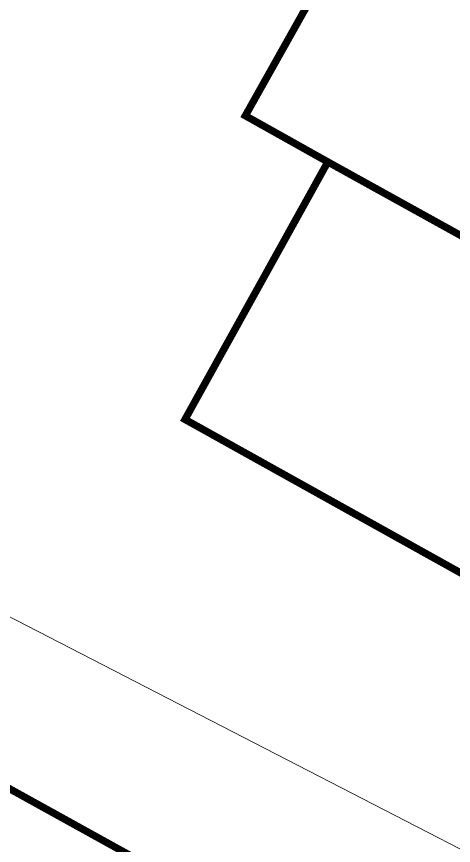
# Model space of a CAD drawing. Header units: inches. Extents: x 350994 to 353538, y 1581369 to 1583842.
# Drawn here: x 351630.56 to 351636.53, y 1583572.39 to 1583583.73 of the extents above; entities that cross this region are included whole.
import ezdxf

# ---------------------------------------------------------------- set-up
doc = ezdxf.new("R2010")
doc.units = ezdxf.units.IN
doc.header["$MEASUREMENT"] = 0
doc.linetypes.add('1', pattern=[0])
doc.linetypes.add('ACAD_ISO03W100', pattern=[30, 12, -18])
for name, color, linetype in [('BOUNDARY', 5, 'Continuous'), ('CW', 94, '1'), ('EP TF', 5, 'Continuous'), ("ROAD'S", 1, '1')]:
    doc.layers.add(name, color=color, linetype=linetype)
doc.styles.get("Standard").update_dxf_attribs({"font": 'arial.ttf'})
doc.linetypes.add('SILT_FENCE', pattern='A,0.5,-0.2,["EP",Standard,S=0.1,R=0,X=-0.1,Y=-0.05],-0.2', length=0.9)

msp = doc.modelspace()

# ---------------------------------------------------------------- linework, layer by layer
at = {"layer": 'BOUNDARY', "lineweight": 5, "const_width": 0.1, "elevation": 90.66}
msp.add_lwpolyline([(351634.82, 1583581.741), (351667.356, 1583563.705), (351665.392, 1583560.084), (351632.861, 1583578.219), (351634.814, 1583581.744)], dxfattribs=at)
at = {"layer": 'CW', "linetype": 'ACAD_ISO03W100', "lineweight": 5, "ltscale": 0.1, "const_width": 0.1, "elevation": 90.66}
msp.add_lwpolyline([(351634.82, 1583581.741), (351633.686, 1583582.377), (351635.067, 1583584.84), (351668.669, 1583566.127), (351667.356, 1583563.705)], dxfattribs=at)
at = {"layer": 'EP TF', "color": 252, "linetype": 'SILT_FENCE', "lineweight": 5, "ltscale": 6, "elevation": 98.457}
msp.add_lwpolyline([(351496.869, 1583648.638), (351521.348, 1583634.682), (351540.579, 1583624.07), (351593.122, 1583594.788), (351678.043, 1583550.962), (351687.196, 1583579.437)], dxfattribs=at)
at = {"layer": "ROAD'S", "lineweight": 5, "const_width": 0.1}
msp.add_lwpolyline([(351502.838, 1583676.673), (351496.091, 1583648.9), (351496.922, 1583645.962), (351541.81, 1583622.269), (351541.81, 1583622.269), (351632.781, 1583571.878), (351679.959, 1583545.791), (351679.959, 1583545.791)], dxfattribs=at)

doc.saveas('drawing.dxf')
